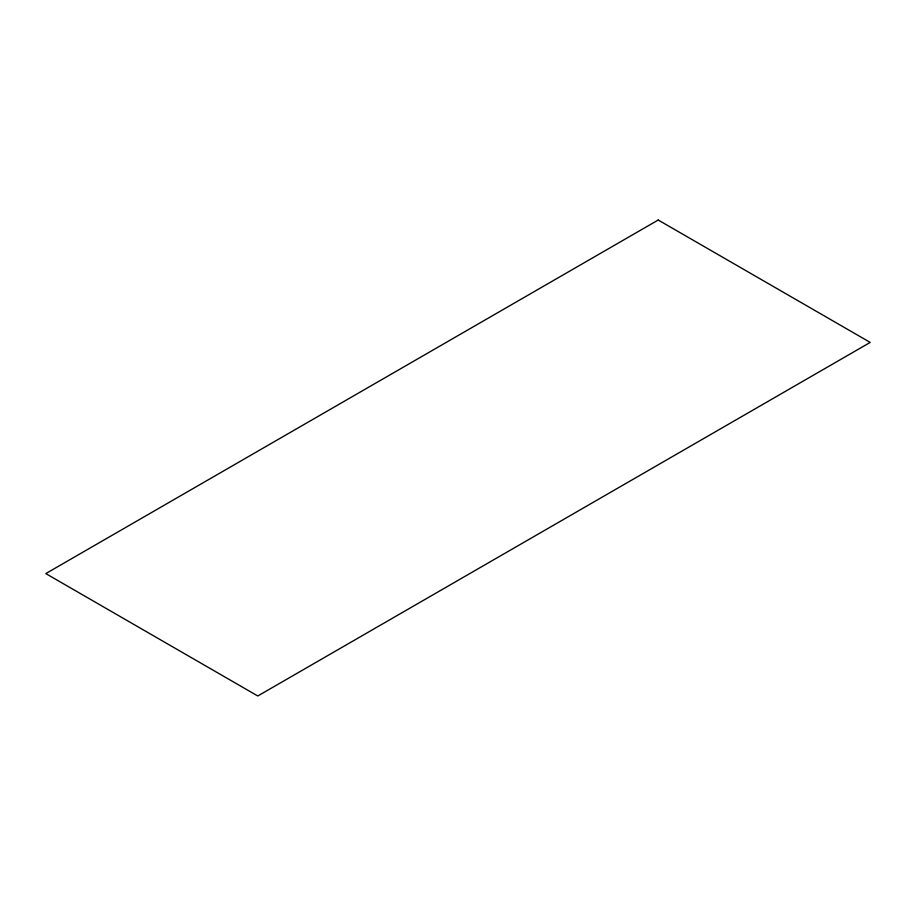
<?xml version="1.0" encoding="UTF-8"?>
<svg xmlns="http://www.w3.org/2000/svg" width="916" height="916" viewBox="0 0 916 916"><rect width="100%" height="100%" fill="white"/><g stroke="black" fill="none" stroke-linecap="round" stroke-linejoin="round"><path stroke-width="1.37" d="M658.215 220.023L45.8 573.588L257.785 695.977L870.2 342.412L658.215 220.023"/></g></svg>
